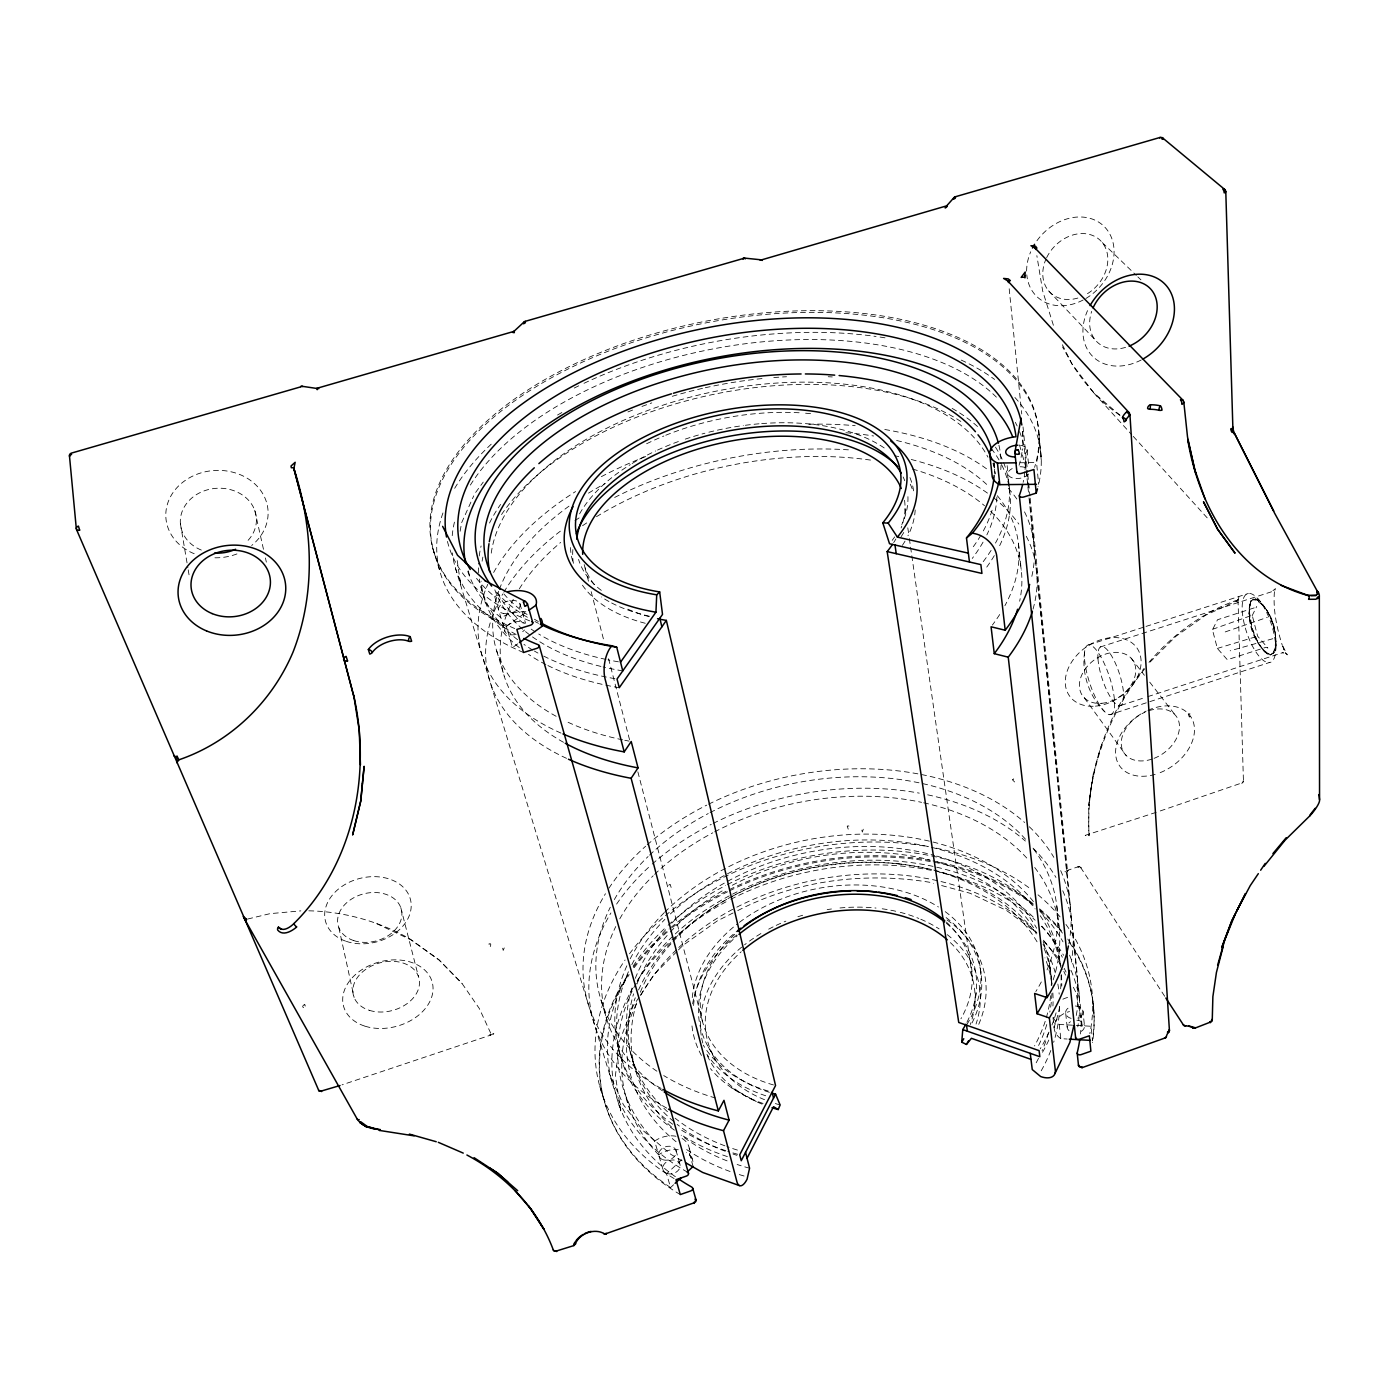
<?xml version="1.0" encoding="UTF-8"?>
<svg xmlns="http://www.w3.org/2000/svg" width="1389" height="1389" viewBox="0 0 1389 1389"><rect width="100%" height="100%" fill="white"/><g stroke="black" fill="none" stroke-linecap="round" stroke-linejoin="round"><path stroke-width="0.75" stroke-dasharray="5 3.75" d="M1156.169 812.339L1085.174 835.397L1089.045 835.796C1087.448 803.71 1091.754 771.555 1102.866 741.361M1275.675 650.417C1277.585 631.873 1270.848 612.497 1258.069 598.954M1276.109 643.958L1274.46 652.188L1270.241 654.948C1253.191 645.156 1245.377 618.973 1251.107 600.552L1255.725 598.954C1271.768 609.736 1278.679 633.818 1274.46 652.188L1270.241 654.948L1264.389 651.771C1253.625 637.742 1245.377 618.14 1251.107 600.552L1255.725 598.954L1261.82 603.312M1212.51 629.339L1252.184 615.223L1257.635 636.214L1267.897 648.021L1266.056 647.274L1227.338 659.74L1217.354 648.42L1212.458 629.825L1217.545 619.737L1255.725 607.392L1256.923 605.673M974.574 1006.574L976.085 993.048M1084.601 652.17C1081.423 673.387 1089.271 696.74 1104.689 711.706M1093.317 773.499L1088.733 805.342L1088.854 834.98L1089.723 833.904A2.361 1.58 -3.6 0 0 1089.045 835.796M460.141 531.258L461.582 522.837L473.736 495.856M1076.249 1015.481L1077.517 1008.223L1077.517 977.665L1072.273 925.491M1236.627 601.211C1239.769 598.815 1239.075 593.225 1237.755 599.197A2.518 1.476 -2.8 0 1 1236.627 601.211L1238.797 599.18L1239.11 596.871M1164.677 996.243L1080.989 868.003L1081.354 865.694L1063.87 871.58L1067.759 872.049A2.396 1.632 -4.6 0 1 1069.009 869.844L1067.585 871.077M1252.149 615.692L1256.732 606.437M639.044 997.267L633.054 1006.209L619.668 1040.795L615.414 1075.59L620.761 1110.887L617.167 1099.098M640.225 995.479L654.358 974.227L676.947 951.448M1144.796 668.769C1114.065 706.515 1094.792 752.994 1089.306 801.331L1088.802 805.62C1092.223 771.537 1101.338 737.906 1117.746 707.713L1127.573 690.975L1143.876 668.578M475.646 492.418L483.233 482.087M1148.998 662.31C1172.385 634.877 1202.301 612.549 1236.418 600.361M678.44 949.937L682.971 945.371L717.384 920.838L735.91 911.531M1150.109 662.032L1175.632 636.527L1205.6 615.24L1237.182 600.69M681.686 1159.746L666.564 1173.809L670.592 1187.56L673.578 1184.748M1241.888 783.639L1242.165 782.806A2.361 1.511 -1.2 0 0 1243.207 780.757A2.327 1.58 -35.7 0 1 1241.158 783.188L1158.2 811.645M1225.22 631.926L1267.289 617.358M517.732 643.836L512.541 647.569L506.343 626.317A308.775 163.589 -11.4 0 1 646.336 337.84A308.775 163.589 -11.4 0 1 1036.559 462.554L1038.659 484.292M1080.989 868.003L1080.902 867.621A2.396 1.632 -4.4 0 0 1077.76 866.91L1078.888 867.257M506.343 626.317L525.528 612.671M557.51 415.033L564.75 410.866M737.767 910.594C796.227 880.296 864.774 871.736 929.484 882.241L933.53 883.335M490.734 1035.083L493.842 1033.312L492.435 1035.934L491.671 1035.326A2.465 1.702 -21.5 0 0 489.709 1034.718L490.734 1035.083L342.059 1084.844M1109.985 714.693A36.6 10.365 71.8 0 0 1103.699 662.31A36.6 10.365 71.8 0 0 1084.878 662.327A36.6 10.365 71.8 0 0 1109.985 714.693L1269.112 662.622A36.201 13.005 71.7 0 0 1265.414 609.962A36.201 13.005 71.7 0 0 1242.287 611.473A36.201 13.005 71.7 0 0 1269.112 662.622M1121.027 705.386L1145.751 697.313M1147.818 696.636L1283.158 652.535L1282.169 652.708L1286.665 653.733L1285.276 652.778L1287.308 654.879L1281.925 644.357L1284.148 649.948L1283.749 648.958M1088.698 644.878L1143.963 627.081M1146.012 626.422L1248.329 593.468M1100.296 646.996L1272.602 591.436L1271.63 591.731L1275.519 588.589L1274.269 591.94L1274.494 590.898C1272.81 609.233 1276.717 627.741 1282.238 645.156M247.711 919.014L270.056 913.649L300.84 910.871M1020.082 462.763L1036.559 462.554M308.827 910.819C344.212 911.497 379.631 921.463 410.293 939.172L438.855 959.643L461.721 983.03L479.327 1008.536L491.88 1035.69M1053.4 1017.547A21.859 15.991 -3.8 0 0 1059.234 1024.44L1091.129 1026.263L1092.501 1040.5A249.655 183.174 -11.2 0 0 1067.412 938.582M1059.234 1024.44L1060.797 1038.642L1067.134 1039.024M897.711 863.75L899.95 864.045M941.638 885.54L969.973 893.231L1006.4 910.368L1036.941 933.078M1272.81 638.714L1230.168 650.816M376.558 923.616L410.814 939.797L439.15 960.129L462.051 983.534M731.76 1087.917L756.363 1101.633M682.121 1160.77L670.904 1154.398L642.794 1130.351L623.401 1104.724L609.511 1073.975M1217.354 648.42L1257.635 636.214M1119.899 415.294C1100.244 401.942 1084.479 383.85 1071.891 363.831L1062.516 346.92M1062.394 344.75L1071.891 363.831L1094.011 393.139L1119.899 415.155M1102.328 242.641L1136.306 275.404M1137.851 276.897L1140.942 279.866M1048.643 290.839L1095.47 340.218M1094.011 393.139L1131.809 434.792M1133.268 436.389L1208.847 519.677M1043.955 941.308L1060.554 960.737M1131.15 658.178L1144.414 675.297M1149.727 682.155L1174.92 714.675M1084.305 697.834L1126.114 755.46M708.442 1047.202L715.04 1059.112M1064.217 968.324L1066.058 972.109M1073.402 987.284L1076.162 992.979L1082.326 1027.877L1081.093 1015.585M1053.383 325.252L1042.67 290.943L1036.854 255.663M432.691 548.03L439.809 571.07M599.77 1086.372L604.354 1101.112M455.314 567.684L612.671 1084.34M496.741 651.007L504.329 676.46M601.055 1000.184L606.854 1019.63M468.197 570.775L470.68 579.074M626.439 1097.623L630.537 1111.269M481.045 587.356L485.299 601.697M618.713 1049.997L620.449 1055.831M620.675 1056.578L622.411 1062.411M476.549 578.397A283.391 150.533 -11.4 0 0 494.727 596.645L504.936 631.457M636.145 983.29A230.383 168.277 -11.2 0 0 654.636 1141.098L658.664 1154.815A22.259 16.911 -18.5 0 1 678.301 1149.745M659.046 1156.134L663.074 1169.868M1019.457 444.931L1021.783 452.901M1022.373 454.898L1026.454 469.326L1027.53 480.021M630.38 1052.723L634.964 1068.332M519.955 603.798L525.459 623.019M675.974 1150.266L679.898 1164.017M689.257 1148.217L693.094 1161.985A22.259 16.911 -18.5 0 0 686.34 1152.436M693.094 1166.482L689.239 1152.714A22.398 16.911 -18.4 0 0 681.027 1137.921M588.467 581.192L584.127 564.42A163.433 89.695 -11.4 0 0 595.812 586.471M591.176 591.662L603.659 639.86M608.556 658.716L629.721 740.424M637.864 771.85L702.435 1021.193M400.779 907.59L418.384 976.311M254.725 510.267L263.563 549.679M265.421 557.979L266.358 562.128M338.847 927.696L354.126 997.476M180.362 523.445L187.862 567.754M188.21 569.872L189.286 576.209M905.038 508.513L906.27 517.107M907.798 527.837L909.048 536.432M909.344 538.585L910.281 545.026M910.576 547.179L911.514 553.621M911.809 555.756L972.265 976.71M457.224 560.566L460.783 585.654L460.141 581.088M980.356 968.428L981.19 974.436M1053.001 1017.529L1054.147 1027.652M994.003 462.884L995.201 473.614M1050.223 968.237L1052.011 984.419A212.934 154.665 -11.2 0 0 1044.945 957.802M994.402 469.135L994.993 474.344M1049.442 963.428L1050.119 969.435M1018.467 543.655L1021.262 570.08M1056.855 906.34L1058.991 926.532M1007.147 465.645L1008.067 474.274M1008.952 484.188L1009.508 489.397M1059.963 961.257L1060.397 965.286A225.244 161.871 -11.3 0 0 1039.51 909.691M1065.71 1013.536L1067.221 1027.721M1007.737 476.149L1008.483 483.059M1059.13 956.205L1059.79 962.247M1022.356 431.51L1022.999 437.9M1025.342 461.235L1027.721 484.952M1027.947 487.105L1028.815 495.734M1029.023 497.887L1079.548 1000.202M1020.55 445.365A10.782 5.747 -7.1 0 1 1027.061 449.394L1028.815 467.069M1075.364 1005.983A8.751 6.389 -3.8 0 1 1083.003 1011.175L1084.41 1025.377A8.699 6.407 -3.6 0 1 1079.27 1032.357M1009.195 288.756L1021.748 413.974M1023.033 426.927L1027.582 472.26M1027.791 474.413L1029.961 495.995M1030.169 498.165L1067.585 871.632M1027.738 482.157L1028.607 490.716M1029.457 499.276L1033.763 542.075M1036.42 568.552L1070.242 905.263M1038.937 434.184L1041.16 457.554M1092.466 997.059L1093.924 1012.459M1039.198 438.49L1041.246 460.072M1092.605 999.837L1093.959 1014.057M1238.016 599.944L1243.45 781.521M646.614 443.751A178.938 97.126 -11.4 0 1 663.82 436.024M665.782 435.226A178.938 97.126 -11.4 0 1 799.3 412.776M805.585 413.21A178.938 97.126 -11.4 0 1 812.166 413.818M992.093 510.197A257.521 140.098 -11.4 0 1 982.908 531.674M980.86 535.251A257.521 140.098 -11.4 0 1 971.154 549.593M618.435 661.824A257.521 140.098 -11.4 0 1 608 659.844M605.951 659.41A257.521 140.098 -11.4 0 1 538.741 634.026M535.321 631.891A257.521 140.098 -11.4 0 1 530.008 628.297M523.375 623.296A257.521 140.098 -11.4 0 1 496.255 590.603M992.979 463.353A257.521 140.098 -11.4 0 1 993.986 467.19M996.903 497.071A256.757 140.48 -11.4 0 1 986.85 534.904M983.047 542.144A256.757 140.48 -11.4 0 1 972.231 558.447M622.758 670.887A256.757 140.48 -11.4 0 1 603.086 666.946M600.968 666.442A256.757 140.48 -11.4 0 1 494.206 587.946M491.255 553.135A256.757 140.48 -11.4 0 1 719.624 390.465A256.757 140.48 -11.4 0 1 987.961 457.172M907.937 496.654A168.086 91.743 -11.4 0 1 901.791 524.573M894.672 536.901A168.086 91.743 -11.4 0 1 892.207 540.338M601.298 590.394A168.086 91.743 -11.4 0 1 578.553 559.402M903.163 476.983A168.086 91.743 -11.4 0 1 904.743 480.75M995.444 447.136A269.206 147.338 -11.4 0 1 995.375 543.221M991.086 550.391A269.206 147.338 -11.4 0 1 982.249 562.892M614.945 678.683A269.206 147.338 -11.4 0 1 541.068 654.74M537.96 653.073A269.206 147.338 -11.4 0 1 534.418 651.059M532.699 650.035A269.206 147.338 -11.4 0 1 523.948 644.392M517.611 639.739A269.206 147.338 -11.4 0 1 479.379 579.057M478.701 572.841A269.206 147.338 -11.4 0 1 478.597 563.205M479.24 555.982A269.206 147.338 -11.4 0 1 481.098 545.964M489.518 523.045A269.206 147.338 -11.4 0 1 500.596 504.415M627.95 411.943A269.206 147.338 -11.4 0 1 633.835 409.564M641.961 406.439A269.206 147.338 -11.4 0 1 651.788 402.897M672.259 396.299A269.206 147.338 -11.4 0 1 703.251 388.191M705.282 387.739A269.206 147.338 -11.4 0 1 735.875 381.958M739.677 381.367A269.206 147.338 -11.4 0 1 763.846 378.398M773.795 377.548A269.206 147.338 -11.4 0 1 786.521 376.749M828.209 376.732A269.206 147.338 -11.4 0 1 832.289 376.94M952.142 408.383A269.206 147.338 -11.4 0 1 979.002 427.864M1001.729 464.968A268.407 147.738 -11.4 0 1 998.049 548.881M994.316 555.6A268.407 147.738 -11.4 0 1 984.627 569.976M619.268 687.711A268.407 147.738 -11.4 0 1 547.735 665.47M545.86 664.532A268.407 147.738 -11.4 0 1 528.549 654.375M519.33 647.639A268.407 147.738 -11.4 0 1 481.167 581.123M482.105 561.208A268.407 147.738 -11.4 0 1 482.868 557.093M501.533 514.555A268.407 147.738 -11.4 0 1 716.116 393.834A268.407 147.738 -11.4 0 1 961.066 421.614M991.277 448.578A268.407 147.738 -11.4 0 1 1001.382 464.273M903.77 532.473A174.198 95.094 -11.4 0 1 900.315 537.873M649.288 616.178A174.198 95.094 -11.4 0 1 610.952 602.618M608.955 601.541A174.198 95.094 -11.4 0 1 601.402 596.975M572.65 561.087A174.198 95.094 -11.4 0 1 570.514 544.419M579.595 513.861A174.198 95.094 -11.4 0 1 630.293 464.638M632.117 463.509A174.198 95.094 -11.4 0 1 655.643 450.956M657.553 450.071A174.198 95.094 -11.4 0 1 681.461 440.435M685.281 439.115A174.198 95.094 -11.4 0 1 704.918 433.212M708.894 432.187A174.198 95.094 -11.4 0 1 743.341 425.538M745.372 425.277A174.198 95.094 -11.4 0 1 759.661 423.749M761.693 423.593A174.198 95.094 -11.4 0 1 820.274 425.294M822.392 425.624A174.198 95.094 -11.4 0 1 885.053 448.525M909.951 477.625A174.198 95.094 -11.4 0 1 913.719 491.862M915.195 509.971A173.694 95.355 -11.4 0 1 907.972 535.737M905.02 541.137A173.694 95.355 -11.4 0 1 901.583 546.554M645.26 623.279A173.694 95.355 -11.4 0 1 582.39 585.116M573.414 563.292A173.694 95.355 -11.4 0 1 572.928 548.95M910.281 484.223A173.694 95.355 -11.4 0 1 913.25 492.157M1057.862 984.037A218.559 159.11 -11.2 0 1 1059.182 994.142M1059.599 1006.539A218.559 159.11 -11.2 0 1 1053.643 1042.34M1050.813 1050.466A218.559 159.11 -11.2 0 1 1039.458 1073.819M744.07 1176.014A218.559 159.11 -11.2 0 1 738.01 1174.174M730.11 1171.5A218.559 159.11 -11.2 0 1 684.742 1148.234M676.096 1141.723A218.559 159.11 -11.2 0 1 635.259 997.806M638.523 989.975A218.559 159.11 -11.2 0 1 671.113 942.228M674.116 939.138A218.559 159.11 -11.2 0 1 727.94 898.683M731.534 896.721A218.559 159.11 -11.2 0 1 931.759 869.566M933.807 870.07A218.559 159.11 -11.2 0 1 1036.281 933.946M1043.052 944.242A218.559 159.11 -11.2 0 1 1055.657 974.123M1052.862 992.944A212.934 154.665 -11.2 0 1 1052.931 1005.983M1048.435 1033.051A212.934 154.665 -11.2 0 1 1042.08 1050.761M1038.503 1058.349A212.934 154.665 -11.2 0 1 1034.458 1065.849M749.574 1168.218A212.934 154.665 -11.2 0 1 737.125 1164.486M727.089 1160.874A212.934 154.665 -11.2 0 1 681.183 1135.23M671.495 1127A212.934 154.665 -11.2 0 1 636.909 1001.851M640.364 992.197A212.934 154.665 -11.2 0 1 671.651 943.096M673.057 941.551A212.934 154.665 -11.2 0 1 930.734 869.636M934.971 870.747A212.934 154.665 -11.2 0 1 1038.521 944.364M1043.122 941.673A214.34 154.457 -11.3 0 1 1051.265 985.461M1050.657 995.705A214.34 154.457 -11.3 0 1 1034.545 1045.934M737.42 1150.075A214.34 154.457 -11.3 0 1 726.898 1146.567M724.902 1145.821A214.34 154.457 -11.3 0 1 675.071 1118.18M667.484 1111.704A214.34 154.457 -11.3 0 1 631.943 988.065M635.329 978.307A214.34 154.457 -11.3 0 1 666.164 929.137M671.738 923.147A214.34 154.457 -11.3 0 1 934.675 855.502M936.742 856.093A214.34 154.457 -11.3 0 1 1036.663 928.251M1061.092 975.061A225.244 161.871 -11.3 0 1 1060.397 991.156M1056.091 1012.824A225.244 161.871 -11.3 0 1 1051.942 1025.065M1048.99 1032.114A225.244 161.871 -11.3 0 1 1040.205 1048.851M737.698 1154.276A225.244 161.871 -11.3 0 1 727.784 1151.325M725.822 1150.7A225.244 161.871 -11.3 0 1 679.308 1128.719M672.727 1124.274A225.244 161.871 -11.3 0 1 627.533 964.313M630.207 958.809A225.244 161.871 -11.3 0 1 664.376 912.538M664.81 912.122A225.244 161.871 -11.3 0 1 1033.451 901.617M1040.187 915.716A224.705 161.957 -11.3 0 1 1060.606 967.3M1061.422 974.748A224.705 161.957 -11.3 0 1 1061.752 986.138M1059.633 1006.799A224.705 161.957 -11.3 0 1 1054.112 1027.166M1048.834 1040.066A224.705 161.957 -11.3 0 1 1041.993 1053.14M727.385 1156.603A224.705 161.957 -11.3 0 1 680.957 1134.605M674.394 1130.142A224.705 161.957 -11.3 0 1 628.436 971.744M631.839 964.608A224.705 161.957 -11.3 0 1 664.897 919.344M670.383 913.962A224.705 161.957 -11.3 0 1 1035.187 908.927M904.534 500.283A163.433 89.695 -11.4 0 1 901.114 527.959M895.888 538.984A163.433 89.695 -11.4 0 1 893.665 542.613M649.097 616.647A163.433 89.695 -11.4 0 1 624.981 607.844M946.36 922.07A137.285 98.445 -11.3 0 1 960.945 1018.762M773.517 1084.965A137.285 98.445 -11.3 0 1 736.43 932.835M994.02 462.745A258.823 139.421 -11.4 0 1 994.298 466.947M538.307 621.491A258.823 139.421 -11.4 0 1 534.435 619.234M527.091 614.511A258.823 139.421 -11.4 0 1 503.877 593.919M998.934 445.261A266.688 143.119 -11.4 0 1 1001.035 463.475M1001 465.523A266.688 143.119 -11.4 0 1 1000.774 469.604M538.498 623.348A266.688 143.119 -11.4 0 1 534.973 621.525M527.369 617.254A266.688 143.119 -11.4 0 1 494.137 589.318M997.319 495.699A266.723 151.731 -11.4 0 1 1004.889 605.708M999.681 614.528A266.723 151.731 -11.4 0 1 992.388 625.05M629.078 741.118A266.723 151.731 -11.4 0 1 624.807 740.285M622.706 739.851A266.723 151.731 -11.4 0 1 565.045 720.856M556.138 716.29A266.723 151.731 -11.4 0 1 498.686 591.245M499.363 589.353A266.723 151.731 -11.4 0 1 569.177 506.03M588.485 493.147A266.723 151.731 -11.4 0 1 605.118 483.546M845.901 432.743A266.723 151.731 -11.4 0 1 873.594 435.99M896.617 440.487A266.723 151.731 -11.4 0 1 989.194 486.844M990.67 511.326A264.275 152.825 -11.4 0 1 1019.648 601.229M563.517 742.299A264.275 152.825 -11.4 0 1 513.305 599.319M519.312 588.832A264.275 152.825 -11.4 0 1 560.652 542.422M582.564 525.719A264.275 152.825 -11.4 0 1 587.669 522.281M596.471 516.691A264.275 152.825 -11.4 0 1 873.23 460.488M912.521 469.031A264.275 152.825 -11.4 0 1 984.523 505.735M1033.676 849.13A233.196 162.791 -11.3 0 1 1046.889 970.251M1041.316 981.936A233.196 162.791 -11.3 0 1 1035.829 991.538M715.63 1098.057A233.196 162.791 -11.3 0 1 663.716 1075.572M656.928 1071.214A233.196 162.791 -11.3 0 1 610.292 907.225M614.337 899.586A233.196 162.791 -11.3 0 1 648.09 856.544M649.583 855.103A233.196 162.791 -11.3 0 1 708.251 813.555M710.109 812.582A233.196 162.791 -11.3 0 1 1025.776 839.512M1034.701 867.5A231.321 163.155 -11.3 0 1 1051.49 984.679M662.501 1090.869A231.321 163.155 -11.3 0 1 615.778 926.515M619.772 918.858A231.321 163.155 -11.3 0 1 653.16 875.782M654.636 874.341A231.321 163.155 -11.3 0 1 712.783 832.81M714.641 831.837A231.321 163.155 -11.3 0 1 921.584 802.338M923.685 802.79A231.321 163.155 -11.3 0 1 1028.086 859.496M1024.509 511.864A281.967 160.499 -11.4 0 1 1031.315 578.501M561.017 733.097A281.967 160.499 -11.4 0 1 487.765 584.318M493.633 572.494A281.967 160.499 -11.4 0 1 575.567 491.55M601.368 476.653A281.967 160.499 -11.4 0 1 647.343 455.939M808.832 424.218A281.967 160.499 -11.4 0 1 855.19 425.694M884.776 429.496A281.967 160.499 -11.4 0 1 987.388 469.43M1008.292 488.268A281.967 160.499 -11.4 0 1 1017.286 499.675M1026.297 536.293A279.38 161.645 -11.4 0 1 1033.017 609.181M566.538 758.342A279.38 161.645 -11.4 0 1 502.801 593.971M503.808 592.27A279.38 161.645 -11.4 0 1 562.84 529.296M574.959 520.667A279.38 161.645 -11.4 0 1 580.098 517.264M614.667 497.436A279.38 161.645 -11.4 0 1 850.728 450.001M894.533 455.748A279.38 161.645 -11.4 0 1 898.77 456.599M911.288 459.499A279.38 161.645 -11.4 0 1 988.725 494.033M993.534 497.713A279.38 161.645 -11.4 0 1 1018.849 524.087M1060.675 870.625A246.495 172.149 -11.3 0 1 1068.818 943.93M661.112 1088.455A246.495 172.149 -11.3 0 1 605.448 893.717M608.92 888.231A246.495 172.149 -11.3 0 1 645.642 846.231M647.187 844.859A246.495 172.149 -11.3 0 1 706.741 805.134M708.616 804.196A246.495 172.149 -11.3 0 1 1024.665 822.496M1029.301 826.75A246.495 172.149 -11.3 0 1 1053.834 857.343M1062.759 890.748A244.516 172.514 -11.3 0 1 1071.284 962.143M666.703 1108.127A244.516 172.514 -11.3 0 1 610.917 912.955M616.594 904.083A244.516 172.514 -11.3 0 1 650.694 865.434M652.24 864.062A244.516 172.514 -11.3 0 1 711.272 824.354M713.147 823.417A244.516 172.514 -11.3 0 1 919.275 793.136M927.696 794.821A244.516 172.514 -11.3 0 1 1025.36 841.039M1033.034 848.158A244.516 172.514 -11.3 0 1 1055.953 877.431M947.263 934.658A141.261 102.352 -11.3 0 1 976.05 1024.04M762.04 1104.099A141.261 102.352 -11.3 0 1 706.81 1054.529M702.799 1043.035A141.261 102.352 -11.3 0 1 701.514 1037.132M701.185 1035.135A141.261 102.352 -11.3 0 1 746.223 943.513M749.452 941.117A141.261 102.352 -11.3 0 1 761.432 933.234M768.655 929.172A141.261 102.352 -11.3 0 1 774.263 926.307M776.173 925.387A141.261 102.352 -11.3 0 1 785.861 921.15M797.911 916.74A141.261 102.352 -11.3 0 1 806.141 914.257M827.184 909.621A141.261 102.352 -11.3 0 1 831.438 908.979M839.98 907.972A141.261 102.352 -11.3 0 1 876.025 908.059M882.206 908.788A141.261 102.352 -11.3 0 1 896.339 911.375M900.246 912.33A141.261 102.352 -11.3 0 1 918.824 918.442M920.785 919.24A141.261 102.352 -11.3 0 1 939.12 928.894M950.389 942.627A136.174 98.636 -11.3 0 1 970.286 1024.544M780.114 1104.949A136.174 98.636 -11.3 0 1 774.142 1103.179M764.558 1099.706A136.174 98.636 -11.3 0 1 741.222 951.743M946.378 923.303A140.411 101.015 -11.3 0 1 966.831 1022.426M769.402 1092.327A140.411 101.015 -11.3 0 1 737.281 935.752M1044.094 948.427A213.819 154.544 -11.3 0 1 1051.872 985.409M1051.89 993.517A213.819 154.544 -11.3 0 1 1049.806 1012.077M1046.768 1024.526A213.819 154.544 -11.3 0 1 1038.191 1046.351M736.951 1155.335A213.819 154.544 -11.3 0 1 732.993 1154.033M725.249 1151.255A213.819 154.544 -11.3 0 1 677.12 1124.343M673.856 1121.67A213.819 154.544 -11.3 0 1 633.592 993.847M636.961 984.089A213.819 154.544 -11.3 0 1 668.96 933.495M670.366 931.95A213.819 154.544 -11.3 0 1 724.971 889.29M732.281 885.279A213.819 154.544 -11.3 0 1 929.866 859.878M937.627 861.979A213.819 154.544 -11.3 0 1 1036.229 932.262M947.107 920.004A148.658 107.283 -11.3 0 1 978.29 1025.36M763.082 1103.474A148.658 107.283 -11.3 0 1 710.421 1068.592M701.462 1055.484A148.658 107.283 -11.3 0 1 691.826 1024.266M692.642 1003.882A148.658 107.283 -11.3 0 1 737.559 934.38M945.215 911.653A145.88 104.644 -11.3 0 1 966.484 1025.186M768.186 1091.042A145.88 104.644 -11.3 0 1 703.251 1045.136M692.243 997.615A145.88 104.644 -11.3 0 1 737.802 923.581M739.434 922.331A145.88 104.644 -11.3 0 1 938.443 907M946.117 917.608A145.515 104.696 -11.3 0 1 971.606 1023.762M765.721 1095.765A145.515 104.696 -11.3 0 1 706.879 1054.286M693.597 1005.532A145.515 104.696 -11.3 0 1 737.559 930.699M1014.908 397.48A306.57 164.753 -11.4 0 1 1038.069 486.723M523.514 652.5A306.57 164.753 -11.4 0 1 443.091 512.558M454.672 488.32A306.57 164.753 -11.4 0 1 493.599 441.997M574.23 388.052A306.57 164.753 -11.4 0 1 580.133 385.152M584.005 383.295A306.57 164.753 -11.4 0 1 876.06 336.485M880.07 337.058A306.57 164.753 -11.4 0 1 886.442 338.065M961.223 360.081A306.57 164.753 -11.4 0 1 994.628 379.44M514.746 628.54A308.966 163.485 -11.4 0 1 645.347 336.381A308.966 163.485 -11.4 0 1 1034.579 467.381M1069.356 942.332A249.534 183.192 -11.2 0 1 1092.501 1042.531M680.297 1194.575A249.534 183.192 -11.2 0 1 629.234 974.661M634.235 967.647A249.534 183.192 -11.2 0 1 669.203 930.335M672.484 927.539A249.534 183.192 -11.2 0 1 727.523 891.807M729.485 890.835A249.534 183.192 -11.2 0 1 930.3 861.527M934.467 862.291A249.534 183.192 -11.2 0 1 1032.496 904.222M1040.656 910.785A249.534 183.192 -11.2 0 1 1063.071 933.859M1065.971 924.466A251.114 182.983 -11.2 0 1 1089.827 1033.607M674.116 1178.566A251.114 182.983 -11.2 0 1 625.085 960.007M629.512 953.792A251.114 182.983 -11.2 0 1 928.442 846.665M936.36 848.175A251.114 182.983 -11.2 0 1 1031.454 889.585M1038.017 894.811A251.114 182.983 -11.2 0 1 1061.474 918.598M1071.11 970.46A236.755 173.747 -11.2 0 1 1080.468 1033.989M675.384 1176.709A236.755 173.747 -11.2 0 1 632.811 988.169M637.256 980.86A236.755 173.747 -11.2 0 1 670.366 941.395M671.963 939.919A236.755 173.747 -11.2 0 1 729.017 900.228M730.857 899.273A236.755 173.747 -11.2 0 1 931.377 870.365M939.693 872.153A236.755 173.747 -11.2 0 1 1035.17 920.23M1041.472 926.341A236.755 173.747 -11.2 0 1 1063.592 955.319M1148.877 710.717A31.912 22.519 -35.2 0 1 1179.383 724.572A31.912 22.519 -35.2 0 1 1153.86 758.429M1151.985 759.106A31.912 22.519 -35.2 0 1 1121.461 746.084A31.912 22.519 -35.2 0 1 1145.057 712.175M1147.904 710.3A43.25 30.419 -35.2 0 1 1194.21 725.926A43.25 30.419 -35.2 0 1 1157.193 773.742M1155.162 774.385A43.25 30.419 -35.2 0 1 1115.836 756.085A43.25 30.419 -35.2 0 1 1146.185 711.099M1125.576 347.372A37.677 29.516 -45.6 0 1 1091.685 311.396M1141.254 359.959A51.098 39.916 -45.5 0 1 1093.629 357.32A51.098 39.916 -45.5 0 1 1087.535 310.632M201.318 550.079A38.093 32.433 -4.5 0 1 186.022 504.259A38.093 32.433 -4.5 0 1 241.321 494.293A38.093 32.433 -4.5 0 1 246.53 541.936M194.2 553.707A51.202 43.684 -4.3 0 1 174.215 490.925A51.202 43.684 -4.3 0 1 250.055 480.09A51.202 43.684 -4.3 0 1 251.669 545.495M236.946 553.933A51.202 43.684 -4.3 0 1 214.219 557.788M1046.646 257.66A36.149 28.943 -46.8 0 1 1100.019 240.141A36.149 28.943 -46.8 0 1 1086.076 294.503M1077.847 298.045A36.149 28.943 -46.8 0 1 1045.882 259.326M1036.923 240.766A48.598 38.996 -47 0 1 1106.339 228.855A48.598 38.996 -47 0 1 1084.896 299.052M1083.107 300.024A48.598 38.996 -47 0 1 1026.801 274.848M1026.627 271.115A48.598 38.996 -47 0 1 1030.707 251.774M1022.669 431.406A293.079 154.978 -11.4 0 1 1022.252 450.349M1021.957 452.467A293.079 154.978 -11.4 0 1 1019.092 465.298M529.66 620.848A293.079 154.978 -11.4 0 1 447.397 541.206M1069.547 955.146A238.248 173.538 -11.2 0 1 1077.777 1026.87M687.624 1172.212A238.248 173.538 -11.2 0 1 628.644 973.481M633.124 966.188A238.248 173.538 -11.2 0 1 666.494 926.741M668.109 925.265A238.248 173.538 -11.2 0 1 725.544 885.54M727.402 884.585A238.248 173.538 -11.2 0 1 1033.416 905.02M1039.753 911.115A238.248 173.538 -11.2 0 1 1063.019 941.864M1019.595 431.666A290.805 156.193 -11.4 0 1 1025.065 469.551M1024.874 471.67A290.805 156.193 -11.4 0 1 1023.137 482.348M516.135 634.495A290.805 156.193 -11.4 0 1 452.363 552.926M452.224 535.685A290.805 156.193 -11.4 0 1 455.141 519.347M470.385 485.056A290.805 156.193 -11.4 0 1 725.631 346.66A290.805 156.193 -11.4 0 1 996.573 397.341M1015.324 422.325A290.805 156.193 -11.4 0 1 1017.147 425.972M524.504 630.016A11.043 6.198 -15.5 0 1 522.681 631.613M514.885 634.686A11.043 6.198 -15.5 0 1 506.447 626.422A11.043 6.198 -15.5 0 1 525.059 623.557M1028.485 474.048A10.713 5.799 -7 0 1 1012.13 477.816A10.713 5.799 -7 0 1 1012.216 468.562M1020.082 466.756A10.713 5.799 -7 0 1 1027.113 468.388M1027.061 449.394A10.782 5.747 -7.1 0 1 1022.912 455.088M467.798 571.383A281.342 151.609 -11.4 0 0 500.908 617.688A27.589 15.505 -15.5 0 1 525.858 611.75M494.727 596.645A27.797 15.418 -15.4 0 1 501.03 593.728M1076.822 1020.186A8.699 6.407 -3.6 0 1 1084.41 1025.395M1068.992 1030.725A8.699 6.407 -3.6 0 1 1070.45 1021.696M1083.003 1011.175A8.751 6.389 -3.8 0 1 1077.812 1018.137M1071.11 1018.397A8.751 6.389 -3.8 0 1 1068.957 1007.494M637.204 981.381A230.383 168.277 -11.2 0 1 673.804 935.283M675.28 933.912A230.383 168.277 -11.2 0 1 1034.545 918.372M1041.819 926.133A230.383 168.277 -11.2 0 1 1062.325 957.247M654.636 1141.098A22.398 16.911 -18.4 0 1 676.165 1136.289M658.664 1154.815A229.029 168.451 -11.2 0 1 636.978 1002.667M641.024 994.958A229.029 168.451 -11.2 0 1 677.363 948.861M678.822 947.472A229.029 168.451 -11.2 0 1 734.92 908.146M736.83 907.156A229.029 168.451 -11.2 0 1 1036.177 932.418M1043.399 940.214A229.029 168.451 -11.2 0 1 1062.932 969.539M1063.835 971.397A229.029 168.451 -11.2 0 1 1065.519 975.13M670.592 1187.56A249.655 183.174 -11.2 0 1 627.203 976.12M633.315 967.334A249.655 183.174 -11.2 0 1 669.255 928.911M670.87 927.539A249.655 183.174 -11.2 0 1 930.856 860.52M932.991 860.902A249.655 183.174 -11.2 0 1 1033.069 903.597M1039.597 908.84A249.655 183.174 -11.2 0 1 1062.55 932.193M1060.797 1038.642A21.738 15.991 -3.6 0 1 1069.513 1011.539M1062.88 999.212A21.859 15.991 -3.8 0 1 1068.019 997.354M1250.499 620.866C1252.67 633.089 1257.635 645.868 1267.445 654.08L1272.619 654.306C1280.866 636.544 1271.89 606.333 1253.173 599.006L1249.666 603.521L1248.867 612.896L1250.499 620.866M863.264 829.198L862.343 832.063L861.51 828.938A2.274 1.493 -9.9 0 0 863.229 828.834L863.264 829.198M1276.022 640.954L1275.935 646.093L1273.609 652.986L1271.508 654.358L1269.112 653.837A28.474 10.279 71.7 0 1 1256.889 639.756L1252.131 628.314L1249.162 610.396L1250.656 602.184L1252.392 599.944L1257.41 599.84C1269.754 609.372 1274.286 626.04 1276.022 640.954M504.242 947.906L503.217 950.423L502.436 947.194A2.344 1.563 -19.1 0 0 504.138 947.107L504.242 947.906M1014.63 781.972L1012.355 779.715A2.257 1.458 -6.4 0 0 1013.588 778.847L1014.63 781.972M1189.279 716.915L1188.237 713.981A2.257 1.406 -2.8 0 1 1191.224 714.536A2.24 1.563 -36.2 0 1 1189.279 716.915M848.228 829.146L847.203 826.125A2.257 1.493 -10.3 0 1 848.922 826.021A2.257 0.938 -77.1 0 1 848.228 829.146M304.903 1004.994L304.712 1004.525A2.413 1.563 -23.6 0 0 302.733 1006.834A2.413 1.736 -13 0 0 305.684 1007.685L304.903 1004.994M671.147 887.432L670.14 884.359A2.292 1.528 -14.8 0 0 668.769 885.279A2.292 1.32 36.7 0 0 671.147 887.432M489.084 944.416L488.928 943.947A2.344 1.545 -19.4 0 1 490.63 943.86A2.327 1.25 -73.2 0 1 489.918 947.072L489.084 944.416M369.491 1010.376A33.874 24.637 -15 0 0 419.513 982.631A33.874 24.637 -15 0 0 369.526 967.004A33.874 24.637 -15 0 0 369.491 1010.376M365.116 1026.211A45.924 33.301 -15.1 0 0 433.055 988.742A45.924 33.301 -15.1 0 0 365.446 967.543A45.924 33.301 -15.1 0 0 365.116 1026.211M1097.97 658.803A31.079 8.976 71.8 0 0 1118.649 705.629A31.079 8.976 71.8 0 0 1115.697 663.925A31.079 8.976 71.8 0 0 1097.97 658.803M353.761 940.596A32.607 24.36 -14.3 0 0 401.907 913.823A32.607 24.36 -14.3 0 0 353.535 897.867A32.607 24.36 -14.3 0 0 353.761 940.596M346.382 941.395A43.858 32.832 -14.2 0 0 411.213 905.524A43.858 32.832 -14.2 0 0 346.26 883.769A43.858 32.832 -14.2 0 0 346.382 941.395M1101.876 703.285A30.784 22.346 -35.7 0 0 1134.362 663.057A30.784 22.346 -35.7 0 0 1086.545 667.258A30.784 22.346 -35.7 0 0 1101.876 703.285M1095.417 706.15A41.392 30.141 -35.7 0 0 1139.206 652.066A41.392 30.141 -35.7 0 0 1074.912 657.483A41.392 30.141 -35.7 0 0 1095.417 706.15M503.443 613.487A11.112 6.164 -15.4 0 0 520.181 605.396A11.112 6.164 -15.4 0 0 504.433 602.357A11.112 6.164 -15.4 0 0 503.443 613.487M667.171 1173.531A8.907 6.771 -18.5 0 0 680.193 1165.77A8.907 6.771 -18.5 0 0 667.085 1161.569A8.907 6.771 -18.5 0 0 667.171 1173.531M663.161 1159.815A8.959 6.754 -18.4 0 0 676.269 1152.019A8.959 6.754 -18.4 0 0 663.091 1147.852A8.959 6.754 -18.4 0 0 663.161 1159.815"/><path stroke-width="1.5" d="M945.093 207.881L947.298 205.52L946.604 207.048A2.743 1.215 -8.5 0 1 945.718 207.655M1212.25 1020.394L1212.875 996.642L1216.434 972.422L1223.119 946.69M620.536 662.171L655.938 612.184L656.719 594.822A171.298 92.212 -11.4 0 1 589.44 478.024A171.298 92.212 -11.4 0 1 816.992 407.515A171.298 92.212 -11.4 0 1 888.144 523.115L897.398 537.109L968.359 553.152M955.024 197.811L955.302 196.769L1160.162 137.424M1030.985 1059.373L971.415 1038.312L966.431 1044.441L961.744 1042.184L962.768 1029.579A140.411 101.015 -11.3 0 0 965.876 1024.231M946.708 205.832L760.182 260.281M525.407 322.908L525.146 321.363L743.566 258.406A2.813 1.354 -84.7 0 1 745.164 258.979M1185.893 1025.638L1185.529 1025.794A2.622 1.91 -0.2 0 1 1183.428 1024.717A2.587 1.649 -31.4 0 0 1185.286 1025.794M1150.439 404.772L1150.214 409.286A22.172 11.598 -5.2 0 1 1158.93 410.259A3.316 1.719 -5 0 0 1162.003 410.137A3.264 1.129 74.1 0 0 1160.457 405.866A25.523 13.334 -5.2 0 0 1150.439 404.772A3.334 2.552 -43 0 0 1147.609 408.47A3.299 1.719 -5.2 0 0 1150.214 409.286M1015.012 451.703L1021.106 418.037M1274.112 512.281L1319.324 594.926L1319.55 799.699C1320.522 805.863 1300.295 826.785 1315.209 808.311M1232.807 427.204A2.674 1.406 -3.9 0 1 1231.366 428.819L1234.248 433.854L1232.581 426.874M1073.801 1025.846L1069.86 1042.462L1055.119 1073.193M1217.615 965.233L1224.785 939.849L1235.116 914.413M466.895 1155.006C505.457 1175.493 537.908 1208.604 553.291 1249.909A2.743 2.083 -24.5 0 0 556.451 1251.003L573.9 1245.568L573.657 1244.631A2.691 1.441 24.2 0 0 575.532 1243.363A18.231 14.046 -22.7 0 1 603.781 1233.467A2.709 2.083 -22 0 0 606.177 1233.606L694.205 1202.787A2.691 2.083 -18.4 0 0 695.212 1199.02A2.726 1.389 -61.5 0 1 695.212 1200.096M1188.671 1026.002A20.227 14.88 -0.1 0 1 1193.898 1027.53L1194.679 1028.242L1210.774 1021.957A2.639 1.91 1 0 0 1211.989 1019.422A2.587 1.632 -31.8 0 1 1211.937 1019.908M512.558 332.492L514.26 331.068L514.329 332.492A2.813 1.302 -13.7 0 1 513.861 332.839M772.024 1107.71A141.261 102.352 -11.3 0 0 778.222 1109.551L780.114 1104.949L775.566 1094.133A140.411 101.015 -11.3 0 1 771.433 1092.952M340.027 1085.521L321.675 1090.938M1319.342 596.419L1315.887 599.267L1308.56 599.301A3.004 1.945 -73.5 0 0 1308.594 595.273L1316.06 595.43L1317.553 593.815L1316.963 591.263A3.038 2.465 -27.2 0 1 1318.665 593.259M747.039 1158.287L773.534 1106.703L778.222 1109.551M775.566 1094.133L741.24 1160.735L739.712 1154.815L775.548 1085.538L666.355 620.414A163.433 89.695 -11.4 0 1 657.57 618.713M743.237 258.18L743.167 259.187M745.546 1152.384L749.574 1168.218L747.074 1179.244A18.613 6.771 -77.3 0 1 736.882 1181.622L723.513 1130.681L729.103 1120.124L723.982 1100.331L718.339 1110.887A246.495 172.149 -11.3 0 1 662.935 1089.462M1236.87 910.663L1250.256 885.609L1258.33 873.646M1234.248 433.854L1233.849 432.413L1232.095 432.378A2.622 1.007 75.1 0 1 1230.897 428.941L1231.366 428.819M718.339 1110.887L631.127 778.291L638.037 767.874L631.214 741.518L624.199 751.883A281.967 160.499 -11.4 0 1 562.962 733.948M1260.639 870.226L1265.257 863.385M317.178 389.701L316.553 388.416L513.722 331.45M666.355 620.414L619.268 687.711L617.029 679.03L662.518 614.407L659.671 591.94A165.031 88.879 -11.4 0 1 595.013 479.327A165.031 88.879 -11.4 0 1 814.214 411.439A165.031 88.879 -11.4 0 1 882.796 522.837L889.533 543.759L980.877 564.611L981.936 573.431L887.172 551.589L958.74 1022.46L1039.111 1050.64L1039.84 1056.716L962.768 1029.579M622.758 670.887L616.733 647.222L611.75 645.746L610.292 647.778A22.363 10.331 -82.4 0 0 605.118 679.134L624.199 751.883M1263.921 866.371L1285.12 840.119L1310.192 815.499M1272.897 853.61L1286.197 837.723M293.947 923.529A3.195 1.389 43.9 0 0 296.795 926.897C292.02 931.099 282.887 936.464 277.731 930.109A3.247 2.639 -30.2 0 1 278.408 927.158C282.783 932.453 290.336 927.192 293.947 923.529C352.407 865.625 371.367 777.024 354.247 697.99L353.744 695.316L359.247 730.11L360.445 764.87M300.962 386.784L71.429 453.109A3.021 2.57 3.7 0 0 69.624 456.373A2.969 1.32 -18.9 0 1 69.936 455.592M946.847 205.659L954.069 197.533M656.719 594.822L659.671 591.94M675.089 1183.341L681.096 1177.716M687.086 1172.108L693.094 1166.482M514.26 331.068L523.896 322.144M969.453 562.007L966.484 537.96L972.422 533.133A266.688 143.119 -11.4 0 0 998.951 481.723M519.469 642.586L541.918 626.422A27.589 15.505 -15.5 0 0 540.911 618.435M529.001 610.188L535.98 605.222L541.918 626.422M1081.979 1067.707L1082.153 1066.995A2.622 1.962 -3.2 0 1 1078.524 1064.912A2.639 1.684 15.3 0 0 1081.284 1066.96L1081.979 1067.707L1164.867 1038.034A2.622 1.927 -0.7 0 0 1166.343 1036.593A17.606 12.935 -0.1 0 1 1169.017 1031.558A2.622 1.927 -0.7 0 0 1169.191 1029.683A2.587 1.649 -31.1 0 1 1168.93 1030.673M1194.679 1028.242L1194.939 1027.513A2.639 1.927 0.1 0 1 1192.491 1027.443A17.606 12.935 -0.1 0 0 1185.529 1025.794M1210.496 1022.703L1209.715 1022.009A2.587 1.632 -31.8 0 0 1211.712 1020.411M246.304 920.195A2.709 1.649 -22.9 0 1 244.794 919.171L174.129 755.564A2.882 1.597 -21.3 0 0 177.115 756.311L176.82 762.683L178.851 759.835C230.348 742.247 271.879 702.139 292.992 652.188C316.015 593.416 313.115 527.855 293.86 468.492L295.163 462.294L291.013 466.01L291.343 467.763A3.038 1.441 -16.5 0 1 293.86 468.492L354.247 697.99L293.86 468.492M177.115 756.311L178.851 759.835M1037.496 488.859A306.57 164.753 -11.4 0 1 1036.229 493.112L1023.832 496.967A3.264 1.788 -6.8 0 1 1020.533 496.967A3.264 1.788 -6.8 0 1 1019.422 495.317A290.805 156.193 -11.4 0 0 1022.651 484.501M317.3 388.416L318.776 388.712M761.12 259.674L762.266 260.455M1310.886 595.725L1316.06 595.43M470.281 569.473A283.391 150.533 -11.4 0 1 686.565 343.187A283.391 150.533 -11.4 0 1 1015.984 436.754A26.964 14.376 -7.1 0 0 991.607 447.918A26.964 14.376 -7.1 0 0 997.441 463.041L1015.967 462.815M955.302 196.769L955.736 196.943A2.743 2.24 45.7 0 0 953.549 199.235A2.743 1.215 -8.3 0 1 955.059 198.419M989.628 453.526L992.059 475.055A26.773 14.48 -7 0 0 999.82 484.657L1036.507 484.31M882.796 522.837L888.144 523.115M1069.252 1039.146L1090.4 1040.378M246.287 919.223L243.249 916.584M744.278 258.076L760.252 259.726M246.686 919.692L243.631 917.261M360.619 1121.687L367.408 1126.601L379.023 1129.622A2.969 0.92 -83.3 0 0 380.343 1129.57C371.766 1129.135 362.043 1126.548 357.112 1118.909L244.117 918.268M301.812 386.246L316.553 388.416M379.596 1130.455L414.096 1135.855M972.422 533.133L975.321 533.775A21.825 15.244 41 0 1 996.729 556.069L1005.185 630.224L991.069 626.786L994.264 653.663L1008.24 657.171L1047.028 997.615L1034.631 993.448L1037.045 1013.727L1049.337 1017.929L1055.31 1070.277A18.231 10.105 34.8 0 1 1040.691 1076.562L1032.253 1069.565L1030.239 1053.331M409.39 1134.101L436.233 1141.723M367.408 1126.601L376.072 1129.257M739.382 1185.581L702.678 1172.455L685.853 1162.888M1281.214 585.411L1308.924 595.759C1238.693 577.251 1198.551 507.002 1187.699 439.254L1195.842 473.927M438.299 1142.314L463.249 1153.113M525.146 321.363L525.337 321.623A2.865 1.927 48.1 0 0 523.688 323.811A2.795 1.285 -13.5 0 1 524.139 323.463M485.004 580.741L525.216 601.385M474.066 1157.679L497.661 1173.149L507.732 1181.97M489.848 1168.027L497.661 1173.149L517.698 1190.72M278.408 927.158L281.724 929.363M556.676 1251.576L556.468 1250.656M1162.489 137.806L1224.681 189.442M1035.065 248.075L1030.951 245.714L1035.517 246.166L1036.923 248.093A2.9 1.32 -7.9 0 0 1035.829 249.447L1035.065 248.075L1183.063 400.327M1007.772 280.891L1003.587 278.425L1008.258 278.894L1010.359 280.63A2.952 1.389 -7.5 0 0 1008.744 282.609L1007.772 280.891L1129.17 412.724M485.612 581.053L457.537 555.27L442.622 526.362M573.883 1245.551L573.674 1244.978A2.726 2.083 -23.2 0 0 575.532 1243.363M515.197 1190.79L531.431 1209.645L543.95 1229.282L528.584 1205.756M1165.857 998.049L1183.532 1025.134M321.606 1091.598L321.31 1091.007A2.518 1.702 -25 0 1 318.602 1090.105A2.518 1.754 -13.8 0 0 321.033 1091.094M694.326 1203.412L693.979 1202.527A2.726 1.389 -61.5 0 0 694.396 1201.989M1234.092 432.621L1273.817 511.43L1234.248 432.882M76.638 529.834L174.285 755.946M244.95 919.57L318.776 1090.521M1205.044 498.981L1194.54 469.031L1187.526 437.014L1183.793 401.994M410.189 636.666L411.648 641.214A3.455 1.91 -17.1 0 1 408.679 641.249A23.196 12.866 -17.5 0 0 372.287 652.465A3.473 1.91 -17.8 0 1 369.769 654.097L368.328 649.548A26.686 14.775 -17.5 0 1 410.189 636.666A3.42 2.396 -67.8 0 0 408.679 641.249M606.385 1234.196L606.09 1233.276A2.761 1.441 -60.7 0 1 603.781 1233.467M527.438 603.833L532.786 622.758M539.314 645.85L688.527 1173.41M692.729 1188.324L696.097 1200.218M300.788 386.402L300.857 386.646A2.865 1.875 -84.5 0 1 302.733 386.611M659.844 618.227L661.876 626.821M772.128 1092.153L773.534 1098.091M1316.963 591.263L1317.553 593.815M894.967 544.992L896.252 553.69M966.484 1025.186L967.369 1031.194M997.441 463.041L999.82 484.657M1014.908 452.849L1016.904 472.173M1019.352 495.751L1075.607 1037.687M1077.204 1053.088L1078.489 1065.398M1036.229 493.112L1033.92 469.499L1021.419 473.371A3.282 1.771 -6.9 0 1 1018.085 473.389A3.282 1.771 -6.9 0 1 1016.974 471.739M69.45 455.714L76.326 528.81M1129.951 414.842L1169.434 1030.638M1225.793 191.699L1232.859 427.569M1319.55 799.699L1318.925 794.56A2.813 1.771 -18.5 0 1 1318.838 794.977M890.783 441.077A178.938 97.126 -11.4 0 1 897.398 537.109M655.938 612.184A178.938 97.126 -11.4 0 1 573.015 506.69M489.657 571.573A257.521 140.098 -11.4 0 1 488.997 543.724M489.327 541.71A257.521 140.098 -11.4 0 1 534.296 467.798M538.88 463.631A257.521 140.098 -11.4 0 1 671.443 393.834M673.422 393.243A257.521 140.098 -11.4 0 1 801.106 373.971M805.36 373.954A257.521 140.098 -11.4 0 1 834.72 375.152M839.112 375.534A257.521 140.098 -11.4 0 1 975.425 431.684M977.978 434.792A257.521 140.098 -11.4 0 1 991.763 459.551M576.748 539.227A168.086 91.743 -11.4 0 1 723.6 431.875A168.086 91.743 -11.4 0 1 901.27 473.319M576.452 533.619A173.694 95.355 -11.4 0 1 723.027 437.518A173.694 95.355 -11.4 0 1 897.798 466.617M892.485 544.419A163.433 89.695 -11.4 0 1 887.172 551.589M582.686 554.35A163.433 89.695 -11.4 0 1 724.641 442.258A163.433 89.695 -11.4 0 1 901.287 488.494M737.993 931.481A137.285 98.445 -11.3 0 1 944.728 920.612M994.125 475.524A258.823 139.421 -11.4 0 1 966.484 537.96M616.733 647.222A258.823 139.421 -11.4 0 1 542.3 623.678M500.162 589.283A258.823 139.421 -11.4 0 1 676.183 377.721A258.823 139.421 -11.4 0 1 991.85 450.453M611.75 645.746A266.688 143.119 -11.4 0 1 540.304 624.234M491.637 586.123A266.688 143.119 -11.4 0 1 673.3 369.04A266.688 143.119 -11.4 0 1 998.413 443.195M1017.581 609.25A264.275 152.825 -11.4 0 1 994.264 653.663M638.037 767.874A264.275 152.825 -11.4 0 1 565.236 743.254M1046.559 996.399A231.321 163.155 -11.3 0 1 1037.045 1013.727M729.103 1120.124A231.321 163.155 -11.3 0 1 664.15 1091.98M1029.666 584.439A281.967 160.499 -11.4 0 1 1005.185 630.224M1032.426 611.177A279.38 161.645 -11.4 0 1 1008.24 657.171M631.127 778.291A279.38 161.645 -11.4 0 1 568.431 759.21M1068.401 945.996A246.495 172.149 -11.3 0 1 1047.028 997.615M1069.582 970.46A244.516 172.514 -11.3 0 1 1049.337 1017.929M723.513 1130.681A244.516 172.514 -11.3 0 1 668.508 1109.134M968.567 1040.847A141.261 102.352 -11.3 0 1 966.431 1044.441M963.775 1038.712A136.174 98.636 -11.3 0 1 961.744 1042.184M742.802 950.371A136.174 98.636 -11.3 0 1 947.315 939.832M738.948 934.346A140.411 101.015 -11.3 0 1 944.694 921.931M737.559 930.699A145.515 104.696 -11.3 0 1 740.806 928.165M744.122 925.716A145.515 104.696 -11.3 0 1 850.728 890.922M857.1 890.853A145.515 104.696 -11.3 0 1 876.546 891.981M878.664 892.224A145.515 104.696 -11.3 0 1 897.346 895.592M905.298 897.711A145.515 104.696 -11.3 0 1 911.132 899.568M1079.687 1040.205A236.755 173.747 -11.2 0 1 1077.256 1052.619A2.639 1.962 -3.3 0 0 1080.885 1054.685L1090.886 1051.195L1089.375 1035.777L1079.322 1039.267A2.656 1.962 -3.5 0 1 1075.659 1037.218M678.908 1179.139A236.755 173.747 -11.2 0 0 691.844 1187.126A2.691 2.083 -18.3 0 1 690.819 1190.894L680.297 1194.575L675.992 1179.695L686.6 1175.997A2.709 2.083 -18.2 0 0 687.624 1172.212M1093.074 307.872A37.677 29.516 -45.6 0 1 1150.457 288.79A37.677 29.516 -45.6 0 1 1129.031 346.156M1090.052 305.615A51.098 39.916 -45.5 0 1 1164.763 283.964A51.098 39.916 -45.5 0 1 1143.13 358.935M235.609 549.263A38.093 32.433 -4.5 0 1 214.548 553.065M1032.478 248.006A48.598 38.996 -47 0 1 1034.562 244.308M446.511 537.022A293.079 154.978 -11.4 0 1 707.018 327.769A293.079 154.978 -11.4 0 1 1021.835 424.999M531.796 621.699A3.386 1.91 -15.2 0 1 532.664 623.47A3.386 1.91 -15.2 0 1 530.199 625.293L516.847 629.425L523.514 652.5L536.744 648.385A3.351 1.91 -15.3 0 0 539.21 646.562A3.351 1.91 -15.3 0 0 538.324 644.774A290.805 156.193 -11.4 0 1 523.879 638.454M359.195 1119.656A3.004 1.823 -30.4 0 1 357.112 1118.909M368.328 649.548A3.473 2.292 33.4 0 1 372.287 652.465M1122.503 417.551A25.523 13.334 -5.2 0 1 1126.479 412.134A3.334 2.552 -42.5 0 1 1129.656 413.991A3.299 1.719 -5.5 0 1 1129.396 415.693A22.172 11.598 -5.2 0 0 1125.923 420.416A3.316 1.736 -5.5 0 1 1124.031 421.822A3.282 1.076 74 0 0 1122.503 417.551A3.282 2.761 14.5 0 1 1125.923 420.416M1126.479 412.134A3.247 2.292 50.1 0 1 1129.396 415.693M1158.93 410.259A3.316 1.493 -74.5 0 1 1160.457 405.866M1159.78 137.997A2.743 1.007 77.2 0 1 1160.718 137.563A2.813 2.222 -51.9 0 1 1163.305 139.369A2.743 1.163 -6.2 0 0 1161.76 138.9M1193.898 1027.53A2.587 0.955 -67.9 0 1 1192.491 1027.443M573.657 1244.631A20.957 16.147 -22.8 0 1 575.081 1242.009M575.966 1240.742A20.957 16.147 -22.8 0 1 583.276 1234.387M584.752 1233.606A20.957 16.147 -22.8 0 1 591.072 1231.401M70.926 454.793A2.969 1.32 -18.9 0 1 71.603 454.463M1169.017 1031.558A2.656 1.406 41.5 0 1 1167.507 1032.478M1166.343 1036.593A2.639 1.719 14.5 0 1 1164.538 1038.069M1168.583 1031.176A2.587 1.649 -31.1 0 1 1167.541 1031.992M555.774 1250.829A2.726 1.771 -19.1 0 1 553.291 1249.909M1014.942 456.929A10.782 5.747 -7.1 0 1 1005.792 451.217A10.782 5.747 -7.1 0 1 1017.859 445.209M465.697 563.535A281.342 151.609 -11.4 0 1 696.427 361.678A281.342 151.609 -11.4 0 1 1012.668 436.771M507.888 591.697A27.797 15.418 -15.4 0 1 535.98 605.222M1024.926 275.803L1024.995 277.8A2.952 1.389 -7.4 0 0 1021.175 277.418L1025.221 272.018L1024.926 275.803M362.407 783.691L360.741 801.036L352.684 834.737L360.741 801.036L364.126 766.294L362.407 783.691M1226.73 934.259L1221.712 947.611L1231.835 920.785L1245.429 893.7L1231.835 920.785L1226.73 934.259M1318.942 596.94L1317.553 598.624L1317.432 597.287L1318.942 596.94M366.765 1127.069L359.716 1122.347L366.765 1127.069M1223.466 537.248L1217.632 529.296L1203.534 501.915L1217.632 529.296L1235.047 553.187L1223.466 537.248M79.642 530.112L78.426 526.101A3.177 2.656 1.1 0 0 76.499 529.487A3.143 1.476 -19.6 0 0 79.642 530.112M523.549 602.409L523.34 601.854A3.386 2.274 -69.2 0 1 526.431 602.774A3.403 1.893 -15.2 0 1 527.316 604.545A3.403 1.893 -15.2 0 1 524.816 606.351L523.549 602.409M347.563 660.938L346.121 656.389A3.49 2.865 -12.2 0 0 343.743 660.088A3.473 1.91 -17.7 0 0 347.563 660.938M1017.911 449.723A3.282 2.726 18.3 0 0 1014.977 452.432A3.316 1.771 -7 0 0 1016.088 454.047A3.316 1.771 -7 0 0 1019.439 454.029A3.299 0.92 73.7 0 0 1017.911 449.723M212.152 613.591A39.795 33.249 -6.3 0 0 270.404 580.984A39.795 33.249 -6.3 0 0 209.583 556.017A39.795 33.249 -6.3 0 0 212.152 613.591M206.544 630.919A53.963 45.004 -6.5 0 0 285.735 586.922A53.963 45.004 -6.5 0 0 203.436 552.961A53.963 45.004 -6.5 0 0 206.544 630.919M1181.97 403.991A3.264 1.146 74.2 0 0 1180.424 399.719A3.334 2.535 -43.5 0 1 1183.532 401.577A3.316 1.719 -5.2 0 1 1181.97 403.991M1225.497 191.057A2.969 2.274 -50.2 0 0 1222.841 189.234A2.865 1.129 76.8 0 1 1224.195 192.88A2.882 1.285 -5.3 0 0 1225.497 191.057"/></g></svg>
